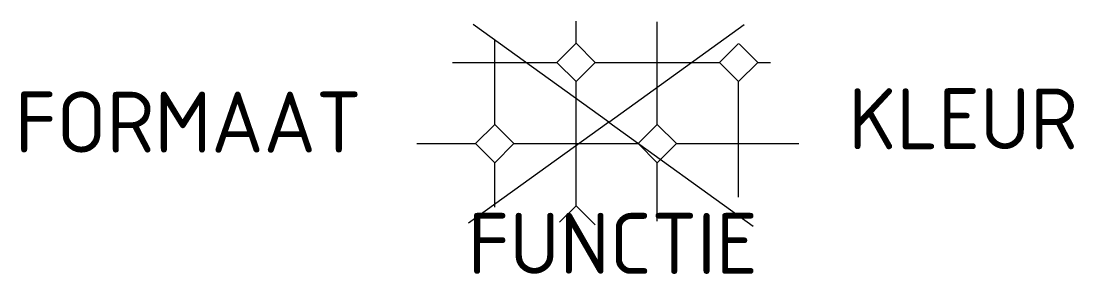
# Model space of a CAD drawing. Extents: x -17.4 to 13.7, y -4.5 to 3.
import ezdxf
from ezdxf.enums import TextEntityAlignment as Align

# ---------------------------------------------------------------- set-up
doc = ezdxf.new("R2010")
doc.units = 0
doc.styles.add('NLCS-ISO', font='NLCS-ISO.ttf')

msp = doc.modelspace()

# ---------------------------------------------------------------- linework, layer by layer
for p, q in [((0, 0), (-4.002, 2.881)), ((-0.967, 2.328), (-0.967, 2.983)), ((0, 0), (4.002, 2.881)), ((1.433, -0.072), (1.433, 2.961)), ((-3.367, -0.072), (-3.367, 2.424)), ((-1.533, 1.763), (-0.967, 2.328)), ((-0.967, 2.328), (-0.401, 1.763)), ((3.267, 1.763), (3.827, 2.322)), ((3.85, 2.311), (4.399, 1.763)), ((-4.615, 1.763), (-1.533, 1.763)), ((-1.533, 1.763), (-0.967, 1.197)), ((-0.967, 1.197), (-0.401, 1.763)), ((-0.401, 1.763), (3.267, 1.763)), ((3.267, 1.763), (3.833, 1.197)), ((3.833, 1.197), (4.399, 1.763)), ((4.399, 1.763), (4.778, 1.763)), ((-0.967, -2.472), (-0.967, 1.197)), ((3.833, -2.221), (3.833, 1.197)), ((0, 0), (-4.147, -2.986)), ((0, 0), (4.268, -3.073)), ((-3.933, -0.637), (-3.367, -0.072)), ((-3.367, -0.072), (-2.801, -0.637)), ((0.867, -0.637), (1.433, -0.072)), ((1.433, -0.072), (1.999, -0.637)), ((-5.667, -0.637), (-3.933, -0.637)), ((-3.933, -0.637), (-3.367, -1.203)), ((-3.367, -1.203), (-2.801, -0.637)), ((-2.801, -0.637), (0.867, -0.637)), ((0.867, -0.637), (1.433, -1.203)), ((1.433, -1.203), (1.999, -0.637)), ((1.999, -0.637), (5.608, -0.637)), ((-3.367, -2.51), (-3.367, -1.203)), ((1.433, -2.925), (1.433, -1.203)), ((-1.454, -2.959), (-0.967, -2.472)), ((-0.967, -2.472), (-0.403, -3.036))]:
    msp.add_line(p, q)

# ---------------------------------------------------------------- texts
at = {"style": 'NLCS-ISO'}
msp.add_attdef('KLEUR', text='', height=1.8, dxfattribs=at).set_placement((7.073, 0.096), align=Align.MIDDLE_LEFT)
msp.add_attdef('FORMAAT', text='', height=1.8, dxfattribs=at).set_placement((-7.295, 0), align=Align.MIDDLE_RIGHT)
at = {"style": 'NLCS-ISO', "flags": 1}
msp.add_attdef('FUNCTIE', text='', height=1.8, dxfattribs=at).set_placement((0.116, -3.585), align=Align.MIDDLE_CENTER)

doc.saveas('drawing.dxf')
